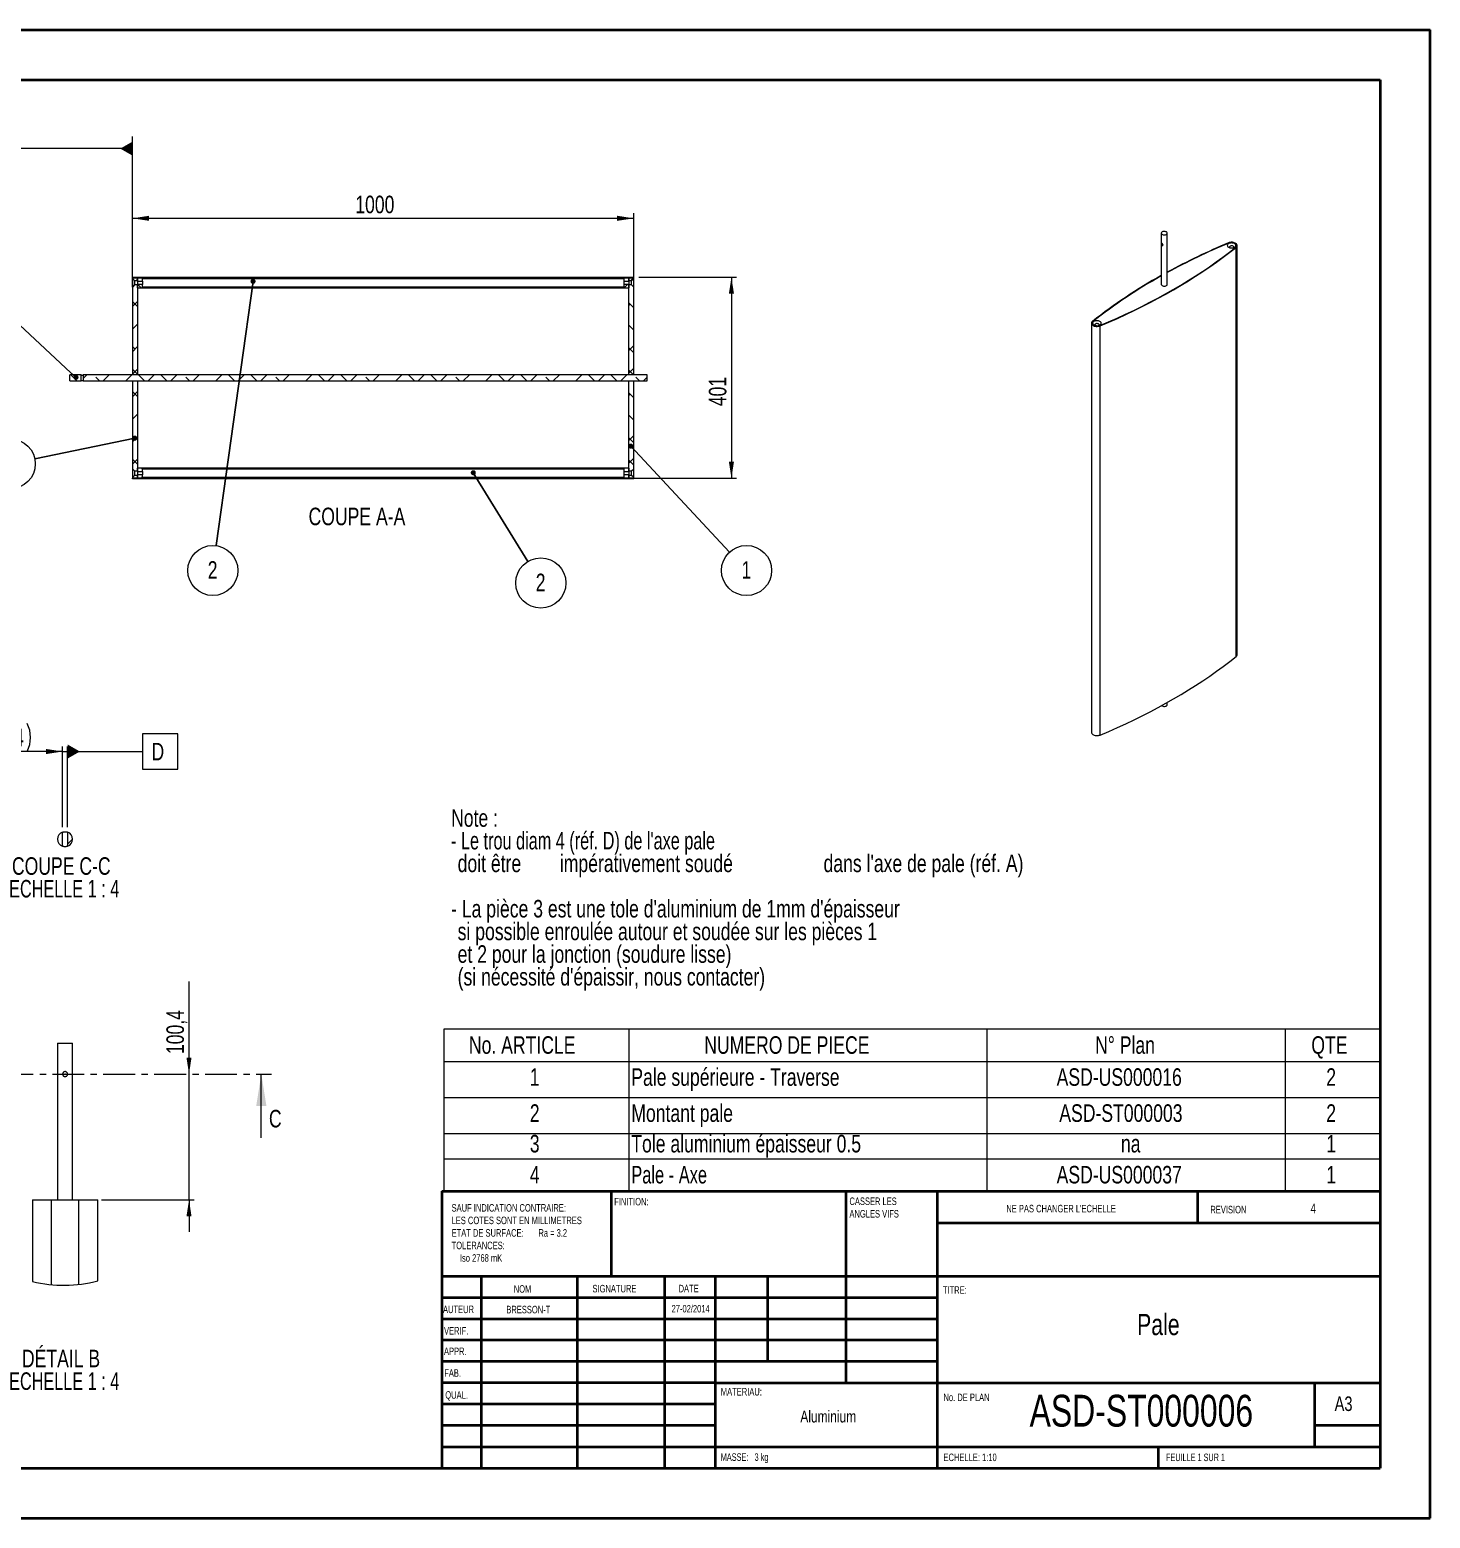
# Model space of a CAD drawing. Header units: millimetres. Extents: x 0 to 420, y 0 to 297.
# Drawn here: x 140.6 to 420.1, y 0.2 to 297.2 of the extents above; entities that cross this region are included whole.
import ezdxf

# ---------------------------------------------------------------- set-up
doc = ezdxf.new("R2010")
doc.units = ezdxf.units.MM
doc.header["$PDSIZE"] = -1
doc.linetypes.add('CENTER', pattern=[10.16, 6.35, -1.27, 1.27, -1.27])
doc.linetypes.add('DOT2', pattern=[0.635, 0, -0.635])
doc.styles.add('SLDTEXTSTYLE0', font='TXT', dxfattribs={"width": 0.75})
doc.styles.add('SLDTEXTSTYLE1', font='TXT', dxfattribs={"width": 0.692308})
doc.styles.add('SLDTEXTSTYLE2', font='TXT', dxfattribs={"width": 0.673077})
doc.styles.add('SLDTEXTSTYLE3', font='TXT', dxfattribs={"width": 0.7})
doc.styles.add('SLDTEXTSTYLE4', font='TXT', dxfattribs={"width": 0.6875})
doc.dimstyles.new('SLDDIMSTYLE1', dxfattribs={"dimtxt": 0, "dimasz": 1.016, "dimexe": 0, "dimexo": 0.0625, "dimgap": 0, "dimtad": 0, "dimtih": 1, "dimtoh": 1, "dimdec": 0, "dimrnd": 1e-09, "dimzin": 0, "dimdsep": 46, "dimtxsty": 'Standard', "dimblk1": 'DOT', "dimblk2": 'DOT', "dimsah": 1, "dimcen": 0.09, "dimadec": 0, "dimazin": 0, "dimtfac": 1.016, "dimtdec": 0, "dimtofl": 0, "dimtmove": 0, "dimatfit": 3, "dimldrblk": 'DOT', "dimfxl": 1, "dimfrac": 2, "dimtolj": 1, "dimtzin": 0, "dimarcsym": 0})
doc.dimstyles.new('SLDDIMSTYLE2', dxfattribs={"dimtxt": 3.5, "dimasz": 3.302, "dimexe": 0, "dimexo": 0.0625, "dimgap": 0.875, "dimtad": 1, "dimlfac": 10, "dimrnd": 1e-09, "dimzin": 12, "dimdsep": 46, "dimtxsty": 'SLDTEXTSTYLE0', "dimsah": 1, "dimcen": 0.09, "dimadec": 0, "dimazin": 3, "dimtfac": 1, "dimtofl": 0, "dimtmove": 0, "dimatfit": 3, "dimfxl": 1, "dimfrac": 2, "dimtolj": 1, "dimtzin": 12, "dimarcsym": 0})
doc.dimstyles.new('SLDDIMSTYLE3', dxfattribs={"dimtxt": 3.5, "dimasz": 3.302, "dimexe": 0, "dimexo": 0.0625, "dimgap": 0.875, "dimtad": 1, "dimlfac": 4, "dimrnd": 1e-09, "dimzin": 12, "dimdsep": 46, "dimtxsty": 'SLDTEXTSTYLE0', "dimsah": 1, "dimcen": 0.09, "dimadec": 0, "dimazin": 3, "dimtfac": 1, "dimtmove": 0, "dimatfit": 0, "dimfxl": 1, "dimfrac": 2, "dimtolj": 1, "dimtzin": 12, "dimarcsym": 0})
doc.dimstyles.new('SLDDIMSTYLE4', dxfattribs={"dimtxt": 3.5, "dimasz": 3.302, "dimexe": 0, "dimexo": 0.0625, "dimgap": 0.875, "dimtad": 0, "dimtih": 1, "dimtoh": 1, "dimlfac": 4, "dimrnd": 1e-09, "dimzin": 12, "dimdsep": 46, "dimtxsty": 'SLDTEXTSTYLE0', "dimsah": 1, "dimcen": 0.09, "dimadec": 0, "dimazin": 3, "dimtfac": 1, "dimtmove": 0, "dimatfit": 0, "dimfxl": 1, "dimfrac": 2, "dimtolj": 1, "dimtzin": 12, "dimarcsym": 0})

# ---------------------------------------------------------------- blocks, each defined once
blk = doc.blocks.new('SW_NOTE_0')
at = {"color": 0, "linetype": 'Continuous', "lineweight": 0, "char_height": 3.5, "attachment_point": 1}
for s, insert, style in [('Note :', (0, 4.51), 'SLDTEXTSTYLE0'), ("- Le trou diam 4 (réf. D) de l'axe pale", (0, -0.01), 'SLDTEXTSTYLE1'), ('doit être', (1.31, -4.54), 'SLDTEXTSTYLE0'), ('impérativement soudé', (21.7, -4.54), 'SLDTEXTSTYLE0'), ("dans l'axe de pale (réf. A)", (74.32, -4.54), 'SLDTEXTSTYLE0'), ("- La pièce 3 est une tole d'aluminium de 1mm d'épaisseur", (0, -13.59), 'SLDTEXTSTYLE0'), ('si possible enroulée autour et soudée sur les pièces 1', (1.31, -18.12), 'SLDTEXTSTYLE0'), ('et 2 pour la jonction (soudure lisse)', (1.31, -22.64), 'SLDTEXTSTYLE0'), ("(si nécessité d'épaissir, nous contacter)", (1.31, -27.17), 'SLDTEXTSTYLE0')]:
    blk.add_mtext(s, dxfattribs=dict(at, insert=insert, style=style))
blk = doc.blocks.new('SW_NOTE_2')
at = {"color": 0, "linetype": 'Continuous', "lineweight": 0, "char_height": 1.5, "attachment_point": 1, "style": 'SLDTEXTSTYLE0'}
for s, insert in [('CASSER LES', (0, 1.93)), ('ANGLES VIFS', (0, -0.57))]:
    blk.add_mtext(s, dxfattribs=dict(at, insert=insert))
blk = doc.blocks.new('SW_NOTE_3')
at = {"color": 0, "linetype": 'Continuous', "lineweight": 0, "char_height": 1.5, "attachment_point": 1}
for s, insert, style in [('SAUF INDICATION CONTRAIRE:', (0, 1.93), 'SLDTEXTSTYLE0'), ('LES COTES SONT EN MILLIMETRES', (0, -0.57), 'SLDTEXTSTYLE0'), ('TOLERANCES:', (0, -5.57), 'SLDTEXTSTYLE0'), ('ETAT DE SURFACE:', (0, -3.07), 'SLDTEXTSTYLE0'), ('Ra = 3.2', (17.33, -3.07), 'SLDTEXTSTYLE4'), ('Iso 2768 mK', (1.66, -8.07), 'SLDTEXTSTYLE0')]:
    blk.add_mtext(s, dxfattribs=dict(at, insert=insert, style=style))
blk = doc.blocks.new('SW_TABLEANNOTATION_0')
at = {"color": 0, "linetype": 'Continuous', "lineweight": 0}
for p, q in [((0, 0), (0, -32.36)), ((186.9, 0), (0, 0)), ((36.92, 0), (36.92, -6.49)), ((108.39, 0), (108.39, -6.49)), ((167.87, 0), (167.87, -6.49)), ((186.9, -32.36), (186.9, 0)), ((0, -6.49), (186.9, -6.49)), ((36.92, -6.49), (36.92, -32.36)), ((108.39, -6.49), (108.39, -32.36)), ((167.87, -6.49), (167.87, -32.36)), ((0, -13.68), (186.9, -13.68)), ((0, -20.86), (186.9, -20.86)), ((0, -25.87), (186.9, -25.87)), ((0, -32.36), (186.9, -32.36))]:
    blk.add_line(p, q, dxfattribs=at)
at = {"color": 0, "linetype": 'Continuous', "lineweight": 0, "char_height": 3.5, "attachment_point": 1}
for s, insert, style in [('No. ARTICLE', (5.02, -1.44), 'SLDTEXTSTYLE0'), ('NUMERO DE PIECE', (51.98, -1.44), 'SLDTEXTSTYLE0'), ('N° Plan', (129.97, -1.44), 'SLDTEXTSTYLE0'), ('QTE', (173.11, -1.44), 'SLDTEXTSTYLE0'), ('1', (17.17, -7.83), 'SLDTEXTSTYLE0'), ('Pale supérieure - Traverse', (37.42, -7.83), 'SLDTEXTSTYLE0'), ('ASD-US000016', (122.29, -7.83), 'SLDTEXTSTYLE0'), ('2', (176.09, -7.83), 'SLDTEXTSTYLE0'), ('Montant pale', (37.42, -15.02), 'SLDTEXTSTYLE0'), ('2', (17.17, -15.02), 'SLDTEXTSTYLE0'), ('ASD-ST000003', (122.82, -15.02), 'SLDTEXTSTYLE0'), ('2', (176.09, -15.02), 'SLDTEXTSTYLE0'), ('3', (17.17, -21.12), 'SLDTEXTSTYLE0'), ('Tole aluminium épaisseur 0.5', (37.42, -21.12), 'SLDTEXTSTYLE0'), ('na', (135.12, -21.12), 'SLDTEXTSTYLE0'), ('1', (176.09, -21.12), 'SLDTEXTSTYLE0'), ('4', (17.17, -27.31), 'SLDTEXTSTYLE0'), ('Pale - Axe', (37.42, -27.31), 'SLDTEXTSTYLE3'), ('ASD-US000037', (122.29, -27.31), 'SLDTEXTSTYLE0'), ('1', (176.09, -27.31), 'SLDTEXTSTYLE0')]:
    blk.add_mtext(s, dxfattribs=dict(at, insert=insert, style=style))
blk = doc.blocks.new('*D12')
at = {"color": 7, "linetype": 'Continuous', "lineweight": 0}
for p, q in [((161.14, 246.88), (161.14, 260.59)), ((161.14, 259.59), (261.14, 259.59)), ((261.14, 246.88), (261.14, 260.59))]:
    blk.add_line(p, q, dxfattribs=at)
for points in [[(161.14, 259.59), (164.44, 259.09), (164.44, 260.1)], [(261.14, 259.59), (257.84, 260.1), (257.84, 259.09)]]:
    blk.add_solid(points, dxfattribs=at)
at = {"color": 7, "linetype": 'Continuous', "lineweight": 0, "insert": (205.58, 264.11, 0.8), "char_height": 3.5, "attachment_point": 1, "style": 'SLDTEXTSTYLE0'}
blk.add_mtext('1000', dxfattribs=at)
blk = doc.blocks.new('*D13')
at = {"color": 7, "linetype": 'Continuous', "lineweight": 0}
for p, q in [((262.14, 247.84), (281.64, 247.84)), ((280.64, 247.84), (280.64, 207.74)), ((261.14, 207.74), (281.64, 207.74))]:
    blk.add_line(p, q, dxfattribs=at)
for points in [[(280.64, 247.84), (280.13, 244.54), (281.15, 244.54)], [(280.64, 207.74), (281.15, 211.05), (280.13, 211.05)]]:
    blk.add_solid(points, dxfattribs=at)
at = {"color": 7, "linetype": 'Continuous', "lineweight": 0, "insert": (276.13, 222.1, 0.8), "char_height": 3.5, "attachment_point": 1, "rotation": 90, "style": 'SLDTEXTSTYLE0'}
blk.add_mtext('401', dxfattribs=at)
blk = doc.blocks.new('SW_NOTE_5')
at = {"color": 0, "linetype": 'Continuous', "lineweight": 0}
blk.add_circle((-4.91, -1.01), 5.01, dxfattribs=at)
at = {"color": 0, "linetype": 'Continuous', "lineweight": 0, "insert": (-4.94, 0.85), "char_height": 3.5, "attachment_point": 2, "style": 'SLDTEXTSTYLE0'}
blk.add_mtext('1', dxfattribs=at)
blk = doc.blocks.new('_DOT')
at = {"color": 0, "linetype": 'ByBlock', "lineweight": -2}
blk.add_line((-0.5, 0), (-1, 0), dxfattribs=at)
at = {"color": 0, "linetype": 'ByBlock', "const_width": 0.5}
blk.add_lwpolyline([(-0.25, 0, 1), (0.25, 0, 1)], format="xyb", close=True, dxfattribs=at)
blk = doc.blocks.new('SW_NOTE_6')
at = {"color": 0, "linetype": 'Continuous', "lineweight": 0}
blk.add_circle((3.41, -3.67), 5.01, dxfattribs=at)
at = {"color": 0, "linetype": 'Continuous', "lineweight": 0, "insert": (3.38, -1.81), "char_height": 3.5, "attachment_point": 2, "style": 'SLDTEXTSTYLE0'}
blk.add_mtext('1', dxfattribs=at)
blk = doc.blocks.new('SW_NOTE_8')
at = {"color": 0, "linetype": 'Continuous', "lineweight": 0}
blk.add_circle((2.62, -4.27), 5.01, dxfattribs=at)
at = {"color": 0, "linetype": 'Continuous', "lineweight": 0, "insert": (2.58, -2.41), "char_height": 3.5, "attachment_point": 2, "style": 'SLDTEXTSTYLE0'}
blk.add_mtext('2', dxfattribs=at)
blk = doc.blocks.new('SW_NOTE_9')
at = {"color": 0, "linetype": 'Continuous', "lineweight": 0}
blk.add_circle((-0.69, -4.96), 5.01, dxfattribs=at)
at = {"color": 0, "linetype": 'Continuous', "lineweight": 0, "insert": (-0.73, -3.1), "char_height": 3.5, "attachment_point": 2, "style": 'SLDTEXTSTYLE0'}
blk.add_mtext('2', dxfattribs=at)
blk = doc.blocks.new('SW_DATUMTAG_2')
at = {"color": 0, "linetype": 'Continuous', "lineweight": 0}
for p, q in [((-1.6, -0.72), (-1.6, 6.28)), ((-1.6, 6.28), (5.4, 6.28)), ((5.4, 6.28), (5.4, -0.72)), ((45.69, -24.84), (45.69, 5.18)), ((45.69, 2.78), (5.4, 2.78)), ((5.4, -0.72), (-1.6, -0.72))]:
    blk.add_line(p, q, dxfattribs=at)
blk.add_solid([(45.69, 1.38), (45.69, 4.18), (43.24, 2.78)], dxfattribs=at)
at = {"color": 0, "linetype": 'Continuous', "lineweight": 0, "insert": (0, 4.51, 0.79), "char_height": 3.5, "attachment_point": 1, "style": 'SLDTEXTSTYLE0'}
blk.add_mtext('C', dxfattribs=at)
blk = doc.blocks.new('*D20')
at = {"color": 7, "linetype": 'Continuous', "lineweight": 0}
for p, q in [((172.41, 88.84), (172.41, 107.31)), ((172.41, 63.74), (172.41, 88.84)), ((154.94, 63.74), (173.41, 63.74)), ((172.41, 63.74), (172.41, 57.39))]:
    blk.add_line(p, q, dxfattribs=at)
for points in [[(172.41, 88.84), (172.91, 92.14), (171.9, 92.14)], [(172.41, 63.74), (171.9, 60.44), (172.91, 60.44)]]:
    blk.add_solid(points, dxfattribs=at)
at = {"color": 7, "linetype": 'Continuous', "lineweight": 0, "insert": (167.89, 92.83, 0.03), "char_height": 3.5, "attachment_point": 1, "rotation": 90, "style": 'SLDTEXTSTYLE0'}
blk.add_mtext('100,4', dxfattribs=at)
blk = doc.blocks.new('SW_NOTE_10')
at = {"color": 0, "linetype": 'Continuous', "lineweight": 0, "char_height": 3.5, "attachment_point": 2}
for s, insert, style in [('DÉTAIL B', (9.13, 4.51), 'SLDTEXTSTYLE0'), ('ECHELLE 1 : 4', (9.76, -0.01), 'SLDTEXTSTYLE1')]:
    blk.add_mtext(s, dxfattribs=dict(at, insert=insert, style=style))
blk = doc.blocks.new('*D22')
at = {"color": 7, "linetype": 'Continuous', "lineweight": 0}
for p, q in [((147.19, 153.2), (131.59, 153.2)), ((147.19, 138.11), (147.19, 154.2)), ((147.19, 153.2), (148.19, 153.2)), ((148.19, 138.11), (148.19, 154.2))]:
    blk.add_line(p, q, dxfattribs=at)
for centre, start, end in [((137.86, 156), 153.4349, 206.5651), ((134.51, 156), 333.4349, 26.5651)]:
    blk.add_arc(centre, 6.27, start, end, dxfattribs=at)
blk.add_solid([(147.19, 153.2), (143.89, 153.71), (143.89, 152.69)], dxfattribs=at)
at = {"color": 7, "linetype": 'Continuous', "lineweight": 0, "char_height": 3.5, "attachment_point": 1, "style": 'SLDTEXTSTYLE0'}
for s, insert in [('%%c', (132.25, 157.71, 24.13)), ('4', (137.53, 157.76, 24.13))]:
    blk.add_mtext(s, dxfattribs=dict(at, insert=insert))
blk = doc.blocks.new('SW_NOTE_11')
at = {"color": 0, "linetype": 'Continuous', "lineweight": 0, "char_height": 3.5, "attachment_point": 2}
for s, insert, style in [('COUPE C-C', (13.18, 4.51), 'SLDTEXTSTYLE0'), ('ECHELLE 1 : 4', (13.76, -0.01), 'SLDTEXTSTYLE1')]:
    blk.add_mtext(s, dxfattribs=dict(at, insert=insert, style=style))
blk = doc.blocks.new('SW_DATUMTAG_3')
at = {"color": 0, "linetype": 'Continuous', "lineweight": 0}
for p, q in [((5.24, 6.28), (-1.76, 6.28)), ((-1.76, 6.28), (-1.76, -0.72)), ((5.24, -0.72), (5.24, 6.28)), ((-16.73, 2.78), (-1.76, 2.78)), ((-1.76, -0.72), (5.24, -0.72))]:
    blk.add_line(p, q, dxfattribs=at)
blk.add_solid([(-16.73, 4.18), (-16.73, 1.38), (-14.28, 2.78)], dxfattribs=at)
at = {"color": 0, "linetype": 'Continuous', "lineweight": 0, "insert": (0, 4.51, 24.13), "char_height": 3.5, "attachment_point": 1, "style": 'SLDTEXTSTYLE0'}
blk.add_mtext('D', dxfattribs=at)

msp = doc.modelspace()

# ---------------------------------------------------------------- hatches: boundary and pattern name
at = {"linetype": 'Continuous', "lineweight": 0}
h = msp.add_hatch(dxfattribs=at)
h.set_pattern_fill('ANSI38', angle=90, style=0)
h.paths.add_polyline_path([(261.1419, 247.8435), (161.1419, 247.8435), (161.1419, 247.7435), (261.1419, 247.7435)], flags=0)
h = msp.add_hatch(dxfattribs=at)
h.set_pattern_fill('ANSI38', style=0)
h.paths.add_polyline_path([(162.1419, 247.1935), (162.1419, 247.7435), (161.1419, 247.7435), (161.1419, 247.6085), (161.5569, 247.1935)], flags=0)
h = msp.add_hatch(dxfattribs=at)
h.set_pattern_fill('ANSI38', angle=90, style=0)
h.paths.add_polyline_path([(163.1419, 247.0835), (163.1419, 247.7435), (162.1419, 247.7435), (162.1419, 247.0835)], flags=0)
h = msp.add_hatch(dxfattribs=at)
h.set_pattern_fill('ANSI38', style=0)
h.paths.add_polyline_path([(259.1419, 247.5435), (259.1419, 247.7435), (163.1419, 247.7435), (163.1419, 247.5435)], flags=0)
h = msp.add_hatch(dxfattribs=at)
h.set_pattern_fill('ANSI38', style=0)
h.paths.add_polyline_path([(260.1419, 247.0835), (260.1419, 247.7435), (259.1419, 247.7435), (259.1419, 247.0835)], flags=0)
h = msp.add_hatch(dxfattribs=at)
h.set_pattern_fill('ANSI38', angle=90, style=0)
h.paths.add_polyline_path([(261.1419, 247.6085), (261.1419, 247.7435), (260.1419, 247.7435), (260.1419, 247.1935), (260.7269, 247.1935)], flags=0)
h = msp.add_hatch(dxfattribs=at)
h.set_pattern_fill('ANSI38', style=0)
h.paths.add_polyline_path([(161.1419, 228.3435), (162.1419, 228.3435), (162.1419, 246.2935), (161.5569, 246.2935), (161.1419, 245.8785)], flags=0)
h = msp.add_hatch(dxfattribs=at)
h.set_pattern_fill('ANSI38', angle=90, style=0)
h.paths.add_polyline_path([(162.1419, 246.4035), (162.1419, 245.7435), (163.1419, 245.7435), (163.1419, 246.4035)], flags=0)
h = msp.add_hatch(dxfattribs=at)
h.set_pattern_fill('ANSI38', style=0)
h.paths.add_polyline_path([(259.1419, 245.7435), (259.1419, 245.9435), (163.1419, 245.9435), (163.1419, 245.7435)], flags=0)
h = msp.add_hatch(dxfattribs=at)
h.set_pattern_fill('ANSI38', style=0)
h.paths.add_polyline_path([(259.1419, 246.4035), (259.1419, 245.7435), (260.1419, 245.7435), (260.1419, 246.4035)], flags=0)
h = msp.add_hatch(dxfattribs=at)
h.set_pattern_fill('ANSI38', angle=90, style=0)
h.paths.add_polyline_path([(260.1419, 228.3435), (261.1419, 228.3435), (261.1419, 245.8785), (260.7269, 246.2935), (260.1419, 246.2935)], flags=0)
h = msp.add_hatch(dxfattribs=at)
h.set_pattern_fill('ANSI38', style=0)
h.paths.add_polyline_path([(148.6419, 228.3435), (148.6419, 227.1435), (150.9019, 227.1435), (150.9019, 228.3435)], flags=0)
h = msp.add_hatch(dxfattribs=at)
h.set_pattern_fill('ANSI38', style=0)
h.paths.add_polyline_path([(151.3019, 227.1435), (263.8419, 227.1435), (263.8419, 228.3435), (151.3019, 228.3435)], flags=0)
h = msp.add_hatch(dxfattribs=at)
h.set_pattern_fill('ANSI38', style=0)
h.paths.add_polyline_path([(162.1419, 227.1435), (161.1419, 227.1435), (161.1419, 209.6085), (161.5569, 209.1935), (162.1419, 209.1935)], flags=0)
h = msp.add_hatch(dxfattribs=at)
h.set_pattern_fill('ANSI38', angle=90, style=0)
h.paths.add_polyline_path([(261.1419, 227.1435), (260.1419, 227.1435), (260.1419, 209.1935), (260.7269, 209.1935), (261.1419, 209.6085)], flags=0)
h = msp.add_hatch(dxfattribs=at)
h.set_pattern_fill('ANSI38', style=0)
h.paths.add_polyline_path([(161.1419, 207.8785), (161.1419, 207.7435), (162.1419, 207.7435), (162.1419, 208.2935), (161.5569, 208.2935)], flags=0)
h = msp.add_hatch(dxfattribs=at)
h.set_pattern_fill('ANSI38', angle=90, style=0)
h.paths.add_polyline_path([(163.1419, 209.0835), (163.1419, 209.7435), (162.1419, 209.7435), (162.1419, 209.0835)], flags=0)
h = msp.add_hatch(dxfattribs=at)
h.set_pattern_fill('ANSI38', angle=90, style=0)
h.paths.add_polyline_path([(162.1419, 208.4035), (162.1419, 207.7435), (163.1419, 207.7435), (163.1419, 208.4035)], flags=0)
h = msp.add_hatch(dxfattribs=at)
h.set_pattern_fill('ANSI38', style=0)
h.paths.add_polyline_path([(259.1419, 209.5435), (259.1419, 209.7435), (163.1419, 209.7435), (163.1419, 209.5435)], flags=0)
h = msp.add_hatch(dxfattribs=at)
h.set_pattern_fill('ANSI38', style=0)
h.paths.add_polyline_path([(259.1419, 207.7435), (259.1419, 207.9435), (163.1419, 207.9435), (163.1419, 207.7435)], flags=0)
h = msp.add_hatch(dxfattribs=at)
h.set_pattern_fill('ANSI38', style=0)
h.paths.add_polyline_path([(260.1419, 209.0835), (260.1419, 209.7435), (259.1419, 209.7435), (259.1419, 209.0835)], flags=0)
h = msp.add_hatch(dxfattribs=at)
h.set_pattern_fill('ANSI38', style=0)
h.paths.add_polyline_path([(259.1419, 208.4035), (259.1419, 207.7435), (260.1419, 207.7435), (260.1419, 208.4035)], flags=0)
h = msp.add_hatch(dxfattribs=at)
h.set_pattern_fill('ANSI38', angle=90, style=0)
h.paths.add_polyline_path([(260.1419, 208.2935), (260.1419, 207.7435), (261.1419, 207.7435), (261.1419, 207.8785), (260.7269, 208.2935)], flags=0)
h = msp.add_hatch(dxfattribs=at)
h.set_pattern_fill('ANSI38', angle=90, style=0)
h.paths.add_polyline_path([(161.1419, 207.6435), (261.1419, 207.6435), (261.1419, 207.7435), (161.1419, 207.7435)], flags=0)
h = msp.add_hatch(dxfattribs=at)
h.set_pattern_fill('ANSI38', style=0)
edge = h.paths.add_edge_path(flags=0)
edge.add_line((147.1872, 134.2852), (147.1872, 137.1136))
edge.add_arc((147.6872, 135.6994), 1.5, 109.471221, 250.528779)
h = msp.add_hatch(dxfattribs=at)
h.set_pattern_fill('ANSI38', style=0)
edge = h.paths.add_edge_path(flags=0)
edge.add_line((148.1872, 137.1136), (148.1872, 134.2852))
edge.add_arc((147.6872, 135.6994), 1.5, 289.471221, 430.528779)

# ---------------------------------------------------------------- linework, layer by layer
at = {"color": 7, "linetype": 'Continuous', "lineweight": 40}
for p, q in [((0.0788, 297.2148), (420.0788, 297.2148)), ((420.0788, 0.2148), (420.0788, 297.2148)), ((25.0788, 287.2148), (410.0788, 287.2148)), ((410.0788, 287.2148), (410.0788, 10.2148)), ((222.8788, 65.4648), (410.0788, 65.4648)), ((222.8788, 65.4648), (222.8788, 10.2148)), ((256.6788, 48.4648), (256.6788, 65.4648)), ((303.4788, 65.4648), (303.4788, 27.2148)), ((321.6788, 65.4648), (321.6788, 10.2148)), ((373.6788, 59.0898), (373.6788, 65.4648)), ((410.0788, 59.0898), (321.6788, 59.0898)), ((410.0788, 48.4648), (222.8788, 48.4648)), ((230.6788, 48.4648), (230.6788, 10.2148)), ((249.8698, 48.4648), (249.8698, 10.2148)), ((267.2778, 48.4648), (267.2778, 10.2148)), ((277.4788, 10.2148), (277.4788, 48.4648)), ((287.8788, 31.4648), (287.8788, 48.4648)), ((321.6788, 44.2148), (222.8788, 44.2148)), ((321.6788, 39.9648), (222.8788, 39.9648)), ((321.6788, 35.7148), (222.8788, 35.7148)), ((321.6788, 31.4648), (222.8788, 31.4648)), ((277.4788, 27.2148), (222.8788, 27.2148)), ((277.4788, 27.2148), (410.0788, 27.2148)), ((397.0788, 14.4648), (397.0788, 27.2148)), ((277.4788, 22.9647), (222.8788, 22.9647)), ((277.4788, 18.7148), (222.8788, 18.7148)), ((410.0788, 18.7148), (397.0788, 18.7148)), ((222.8788, 14.4648), (410.0788, 14.4648)), ((365.8788, 10.2148), (365.8788, 14.4648)), ((25.0788, 10.2148), (410.0788, 10.2148)), ((0.0788, 0.2148), (420.0788, 0.2148))]:
    msp.add_line(p, q, dxfattribs=at)
at = {"color": 7, "linetype": 'Continuous', "lineweight": 15}
for p, q in [((366.4189, 256.6227), (366.4189, 246.4159)), ((367.6189, 246.4159), (367.6189, 256.6227)), ((381.3442, 172.1447), (381.3442, 253.7988)), ((381.554, 172.5177), (381.554, 254.1718)), ((161.1419, 247.8435), (261.1419, 247.8435)), ((161.1419, 247.7435), (161.1419, 247.8435)), ((161.1419, 247.7435), (261.1419, 247.7435)), ((162.1419, 247.7435), (161.1419, 247.7435)), ((161.1419, 247.7435), (161.1419, 247.6085)), ((161.1419, 247.6085), (161.5569, 247.1935)), ((161.1419, 247.6085), (161.1419, 245.8785)), ((161.5569, 247.1935), (162.1419, 247.1935)), ((161.5569, 247.1935), (161.5569, 246.2935)), ((163.1419, 247.7435), (162.1419, 247.7435)), ((162.1419, 247.0835), (162.1419, 247.7435)), ((162.1419, 247.7435), (162.1419, 247.1935)), ((162.1419, 247.0835), (163.1419, 247.0835)), ((162.1419, 247.0835), (162.1419, 246.4035)), ((259.1419, 247.7435), (163.1419, 247.7435)), ((163.1419, 247.7435), (163.1419, 247.5435)), ((163.1419, 247.0835), (163.1419, 247.7435)), ((259.1419, 247.5435), (163.1419, 247.5435)), ((163.1419, 247.0835), (163.1419, 246.4035)), ((259.1419, 247.7435), (259.1419, 247.5435)), ((260.1419, 247.7435), (259.1419, 247.7435)), ((259.1419, 247.7435), (259.1419, 247.0835)), ((259.1419, 247.0835), (260.1419, 247.0835)), ((259.1419, 247.0835), (259.1419, 246.4035)), ((260.1419, 247.1935), (260.1419, 247.7435)), ((261.1419, 247.7435), (260.1419, 247.7435)), ((260.1419, 247.7435), (260.1419, 247.0835)), ((260.1419, 247.1935), (260.7269, 247.1935)), ((260.1419, 247.0835), (260.1419, 246.4035)), ((260.7269, 247.1935), (261.1419, 247.6085)), ((260.7269, 246.2935), (260.7269, 247.1935)), ((261.1419, 247.7435), (261.1419, 247.8435)), ((261.1419, 247.6085), (261.1419, 247.7435)), ((261.1419, 245.8785), (261.1419, 247.6085)), ((161.5569, 246.2935), (161.1419, 245.8785)), ((161.1419, 245.8785), (161.1419, 228.3435)), ((162.1419, 246.2935), (161.5569, 246.2935)), ((163.1419, 246.4035), (162.1419, 246.4035)), ((162.1419, 245.7435), (162.1419, 246.4035)), ((162.1419, 246.2935), (162.1419, 228.3435)), ((162.1419, 245.7435), (163.1419, 245.7435)), ((163.1419, 245.7435), (163.1419, 246.4035)), ((163.1419, 245.9435), (259.1419, 245.9435)), ((163.1419, 245.9435), (163.1419, 245.7435)), ((163.1419, 245.7435), (259.1419, 245.7435)), ((260.1419, 246.4035), (259.1419, 246.4035)), ((259.1419, 246.4035), (259.1419, 245.7435)), ((259.1419, 245.9435), (259.1419, 245.7435)), ((259.1419, 245.7435), (260.1419, 245.7435)), ((260.1419, 246.4035), (260.1419, 245.7435)), ((260.1419, 228.3435), (260.1419, 246.2935)), ((260.7269, 246.2935), (260.1419, 246.2935)), ((261.1419, 245.8785), (260.7269, 246.2935)), ((261.1419, 228.3435), (261.1419, 245.8785)), ((352.4839, 238.6601), (352.4839, 157.006)), ((354.23, 156.4921), (354.23, 238.1462)), ((150.9019, 228.3435), (148.6419, 228.3435)), ((148.6419, 227.1435), (148.6419, 228.3435)), ((148.6419, 227.1435), (150.9019, 227.1435)), ((150.9019, 227.1435), (150.9019, 228.3435)), ((263.8419, 228.3435), (151.3019, 228.3435)), ((151.3019, 228.3435), (151.3019, 227.1435)), ((151.3019, 227.1435), (263.8419, 227.1435)), ((162.1419, 228.3435), (161.1419, 228.3435)), ((161.1419, 227.1435), (162.1419, 227.1435)), ((161.1419, 227.1435), (161.1419, 209.6085)), ((162.1419, 227.1435), (162.1419, 209.1935)), ((261.1419, 228.3435), (260.1419, 228.3435)), ((260.1419, 227.1435), (261.1419, 227.1435)), ((260.1419, 209.1935), (260.1419, 227.1435)), ((261.1419, 209.6085), (261.1419, 227.1435)), ((263.8419, 227.1435), (263.8419, 228.3435)), ((161.1419, 209.6085), (161.5569, 209.1935)), ((161.1419, 209.6085), (161.1419, 207.8785)), ((161.5569, 208.2935), (161.1419, 207.8785)), ((161.5569, 209.1935), (161.5569, 208.2935)), ((161.5569, 209.1935), (162.1419, 209.1935)), ((162.1419, 208.2935), (161.5569, 208.2935)), ((163.1419, 209.7435), (162.1419, 209.7435)), ((162.1419, 209.0835), (162.1419, 209.7435)), ((162.1419, 209.0835), (163.1419, 209.0835)), ((162.1419, 209.0835), (162.1419, 208.4035)), ((163.1419, 208.4035), (162.1419, 208.4035)), ((162.1419, 207.7435), (162.1419, 208.4035)), ((162.1419, 208.2935), (162.1419, 207.7435)), ((259.1419, 209.7435), (163.1419, 209.7435)), ((163.1419, 209.7435), (163.1419, 209.5435)), ((163.1419, 209.0835), (163.1419, 209.7435)), ((259.1419, 209.5435), (163.1419, 209.5435)), ((163.1419, 209.0835), (163.1419, 208.4035)), ((163.1419, 207.7435), (163.1419, 208.4035)), ((163.1419, 207.9435), (259.1419, 207.9435)), ((163.1419, 207.9435), (163.1419, 207.7435)), ((259.1419, 209.7435), (259.1419, 209.5435)), ((260.1419, 209.7435), (259.1419, 209.7435)), ((259.1419, 209.7435), (259.1419, 209.0835)), ((259.1419, 209.0835), (260.1419, 209.0835)), ((259.1419, 209.0835), (259.1419, 208.4035)), ((260.1419, 208.4035), (259.1419, 208.4035)), ((259.1419, 208.4035), (259.1419, 207.7435)), ((259.1419, 207.9435), (259.1419, 207.7435)), ((260.1419, 209.7435), (260.1419, 209.0835)), ((260.1419, 209.1935), (260.7269, 209.1935)), ((260.1419, 209.0835), (260.1419, 208.4035)), ((260.1419, 208.4035), (260.1419, 207.7435)), ((260.7269, 208.2935), (260.1419, 208.2935)), ((260.1419, 207.7435), (260.1419, 208.2935)), ((260.7269, 209.1935), (261.1419, 209.6085)), ((260.7269, 208.2935), (260.7269, 209.1935)), ((261.1419, 207.8785), (260.7269, 208.2935)), ((261.1419, 207.8785), (261.1419, 209.6085)), ((161.1419, 207.8785), (161.1419, 207.7435)), ((261.1419, 207.7435), (161.1419, 207.7435)), ((161.1419, 207.6435), (161.1419, 207.7435)), ((161.1419, 207.7435), (162.1419, 207.7435)), ((261.1419, 207.6435), (161.1419, 207.6435)), ((162.1419, 207.7435), (163.1419, 207.7435)), ((163.1419, 207.7435), (259.1419, 207.7435)), ((259.1419, 207.7435), (260.1419, 207.7435)), ((260.1419, 207.7435), (261.1419, 207.7435)), ((261.1419, 207.7435), (261.1419, 207.8785)), ((261.1419, 207.6435), (261.1419, 207.7435)), ((367.6189, 162.5572), (367.6189, 162.9957)), ((147.1872, 134.2852), (147.1872, 137.1136)), ((148.1872, 137.1136), (148.1872, 134.2852)), ((146.1872, 94.9902), (146.1872, 63.7402)), ((146.1872, 94.9902), (149.1872, 94.9902)), ((149.1872, 63.7402), (149.1872, 94.9902)), ((141.1872, 63.7402), (141.1872, 47.4651)), ((141.1872, 63.7402), (144.9712, 63.7402)), ((144.9712, 46.8231), (144.9712, 63.7402)), ((144.9712, 63.7402), (150.4031, 63.7402)), ((150.4031, 46.8602), (150.4031, 63.7402)), ((150.4031, 63.7402), (154.1872, 63.7402)), ((154.1872, 47.5562), (154.1872, 63.7402))]:
    msp.add_line(p, q, dxfattribs=at)
at = {"color": 7, "linetype": 'CENTER', "lineweight": 0}
msp.add_line((124.8295, 88.8402), (188.837, 88.8402), dxfattribs=at)
at = {"color": 7, "linetype": 'Continuous', "lineweight": 0}
msp.add_line((186.837, 76.1402), (186.837, 88.8402), dxfattribs=at)
at = {"color": 7, "linetype": 'Continuous', "lineweight": 15, "flags": 128}
for points in [[(367.4432, 256.8676), (367.3244, 256.9208), (367.1863, 256.9553), (367.0378, 256.9689), (366.8881, 256.9607), (366.7466, 256.9313), (366.6222, 256.8825), (366.5227, 256.8174), (366.4544, 256.74), (366.4216, 256.6553), (366.4263, 256.5685), (366.4683, 256.4851), (366.5449, 256.4104), (366.6512, 256.349), (366.7807, 256.3048), (366.9251, 256.2806), (367.0754, 256.2779), (367.2222, 256.2968), (367.3562, 256.3362), (367.469, 256.3936), (367.5536, 256.4655), (367.6045, 256.5472), (367.6187, 256.6336), (367.5951, 256.7193), (367.5354, 256.799), (367.4432, 256.8676)], [(354.1713, 238.1929), (355.89, 238.9263), (357.5862, 239.6771), (359.2594, 240.4448), (360.909, 241.2294), (362.5346, 242.0305), (364.1357, 242.8479), (365.7117, 243.6814), (367.2622, 244.5306), (368.7867, 245.3954), (370.2848, 246.2755), (371.7559, 247.1706), (373.1997, 248.0804), (374.6156, 249.0047), (376.0033, 249.9431), (377.3623, 250.8954), (378.6923, 251.8613), (379.9927, 252.8405), (381.2633, 253.8327)], [(354.1713, 238.1929), (355.89, 238.9263), (357.5862, 239.6771), (359.2594, 240.4448), (360.909, 241.2294), (362.5346, 242.0305), (364.1357, 242.8479), (365.7117, 243.6814), (367.2622, 244.5306), (368.7867, 245.3954), (370.2848, 246.2755), (371.7559, 247.1706), (373.1997, 248.0804), (374.6156, 249.0047), (376.0033, 249.9431), (377.3623, 250.8954), (378.6923, 251.8613), (379.9927, 252.8405), (381.2633, 253.8327)], [(354.23, 238.1462), (355.9502, 238.8802), (357.6478, 239.6316), (359.3223, 240.4), (360.9733, 241.1852), (362.6002, 241.9869), (364.2026, 242.805), (365.7799, 243.6391), (367.3317, 244.4891), (368.8574, 245.3546), (370.3567, 246.2354), (371.829, 247.1312), (373.274, 248.0418), (374.6911, 248.9668), (376.0799, 249.906), (377.4401, 250.8591), (378.7711, 251.8258), (380.0726, 252.8058), (381.3442, 253.7988)], [(381.0656, 253.8187), (381.1762, 253.897), (381.2573, 253.9866), (381.3054, 254.0837), (381.3187, 254.1845), (381.2966, 254.2847), (381.24, 254.3803), (381.1512, 254.4674), (381.0339, 254.5424), (380.8928, 254.6022), (380.7338, 254.6443), (380.5633, 254.6672), (380.3883, 254.6697), (380.216, 254.6519), (380.0535, 254.6144), (379.9073, 254.5588), (379.7836, 254.4874), (379.6873, 254.403), (379.6224, 254.3092), (379.5915, 254.2097), (379.5959, 254.1087), (379.6355, 254.0103), (379.7085, 253.9185), (379.8121, 253.8371), (379.942, 253.7693), (380.0928, 253.7181), (380.2584, 253.6854), (380.4321, 253.6726), (380.6066, 253.6803), (380.7748, 253.7081), (380.93, 253.7549), (381.0656, 253.8187)], [(381.3442, 253.7988), (381.4495, 253.9017), (381.5195, 254.0141), (381.5518, 254.1321), (381.5453, 254.2516), (381.5001, 254.3682), (381.4179, 254.4778), (381.3015, 254.5766), (381.1552, 254.6611), (380.984, 254.7283), (380.7941, 254.7757), (380.5921, 254.8018), (380.3852, 254.8056), (380.1808, 254.7869), (379.986, 254.7465), (379.8078, 254.6857)], [(381.2633, 253.8327), (381.359, 253.9262), (381.4226, 254.0285), (381.452, 254.1357), (381.4461, 254.2443), (381.405, 254.3503), (381.3302, 254.45), (381.2245, 254.5398), (381.0914, 254.6166), (380.9358, 254.6777), (380.7631, 254.7208), (380.5795, 254.7445), (380.3915, 254.748), (380.2056, 254.731), (380.0286, 254.6943), (379.8666, 254.639)], [(381.2633, 253.8327), (381.359, 253.9262), (381.4226, 254.0285), (381.452, 254.1357), (381.4461, 254.2443), (381.405, 254.3503), (381.3302, 254.45), (381.2245, 254.5398), (381.0914, 254.6166), (380.9358, 254.6777), (380.7631, 254.7208), (380.5795, 254.7445), (380.3915, 254.748), (380.2056, 254.731), (380.0286, 254.6943), (379.8666, 254.639)], [(380.8701, 253.734), (380.8937, 253.7777), (380.9028, 253.8515), (380.8756, 253.9237), (380.8142, 253.9886), (380.7237, 254.0409), (380.6112, 254.0764), (380.4861, 254.0921), (380.3583, 254.0868), (380.2383, 254.061), (380.1358, 254.0167), (380.059, 253.9575), (380.0143, 253.8882), (380.0051, 253.8144), (380.0323, 253.7422), (380.0379, 253.734)], [(366.4189, 246.4159), (366.4216, 246.3834), (366.4544, 246.2986), (366.5227, 246.2213), (366.6222, 246.1561), (366.7466, 246.1073), (366.8881, 246.0779), (367.0378, 246.0697), (367.1863, 246.0833), (367.3244, 246.1178), (367.4432, 246.171)], [(352.6937, 239.0331), (352.5884, 238.9302), (352.5184, 238.8178), (352.4861, 238.6998), (352.4926, 238.5803), (352.5378, 238.4637), (352.62, 238.3541), (352.7364, 238.2553), (352.8827, 238.1708), (353.0539, 238.1036), (353.2438, 238.0562), (353.4458, 238.0301), (353.6527, 238.0263), (353.8571, 238.0449), (354.0519, 238.0854), (354.23, 238.1462)], [(352.7746, 238.9992), (352.6789, 238.9056), (352.6152, 238.8034), (352.5859, 238.6962), (352.5918, 238.5876), (352.6329, 238.4816), (352.7077, 238.3819), (352.8134, 238.2921), (352.9465, 238.2153), (353.1021, 238.1542), (353.2747, 238.1111), (353.4584, 238.0874), (353.6464, 238.0839), (353.8323, 238.1009), (354.0093, 238.1376), (354.1713, 238.1929)], [(352.7746, 238.9992), (352.6789, 238.9056), (352.6152, 238.8034), (352.5859, 238.6962), (352.5918, 238.5876), (352.6329, 238.4816), (352.7077, 238.3819), (352.8134, 238.2921), (352.9465, 238.2153), (353.1021, 238.1542), (353.2747, 238.1111), (353.4584, 238.0874), (353.6464, 238.0839), (353.8323, 238.1009), (354.0093, 238.1376), (354.1713, 238.1929)], [(354.1956, 238.307), (354.3062, 238.3853), (354.3872, 238.4748), (354.4354, 238.572), (354.4486, 238.6727), (354.4265, 238.7729), (354.3699, 238.8686), (354.2811, 238.9556), (354.1638, 239.0306), (354.0227, 239.0904), (353.8637, 239.1326), (353.6932, 239.1554), (353.5182, 239.158), (353.346, 239.1402), (353.1834, 239.1027), (353.0373, 239.0471), (352.9135, 238.9756), (352.8172, 238.8913), (352.7523, 238.7974), (352.7214, 238.698), (352.7259, 238.597), (352.7654, 238.4986), (352.8385, 238.4068), (352.9421, 238.3253), (353.0719, 238.2576), (353.2228, 238.2063), (353.3884, 238.1736), (353.562, 238.1609), (353.7365, 238.1686), (353.9048, 238.1963), (354.0599, 238.2431), (354.1956, 238.307)], [(354, 238.2223), (354.0236, 238.266), (354.0328, 238.3397), (354.0055, 238.412), (353.9442, 238.4769), (353.8536, 238.5292), (353.7412, 238.5646), (353.616, 238.5803), (353.4883, 238.5751), (353.3683, 238.5492), (353.2657, 238.5049), (353.189, 238.4457), (353.1442, 238.3764), (353.1351, 238.3027), (353.1623, 238.2304), (353.1678, 238.2223)], [(354.23, 156.4921), (355.9502, 157.2261), (357.6478, 157.9775), (359.3223, 158.7459), (360.9733, 159.5311), (362.6002, 160.3328), (364.2026, 161.1509), (365.7799, 161.9851), (367.3317, 162.835), (368.8574, 163.7005), (370.3567, 164.5813), (371.829, 165.4772), (373.274, 166.3877), (374.6911, 167.3127), (376.0799, 168.2519), (377.4401, 169.205), (378.7711, 170.1717), (380.0726, 171.1517), (381.3442, 172.1447)], [(366.505, 162.3785), (366.5449, 162.3449), (366.6512, 162.2835), (366.7807, 162.2393), (366.9251, 162.2151), (367.0754, 162.2124), (367.2222, 162.2313), (367.3562, 162.2707), (367.469, 162.3281), (367.5536, 162.4), (367.6045, 162.4816), (367.6189, 162.5572)], [(352.4839, 157.006), (352.4926, 156.9263), (352.5378, 156.8097), (352.62, 156.7), (352.7364, 156.6012), (352.8827, 156.5167), (353.0539, 156.4496), (353.2438, 156.4021), (353.4458, 156.376), (353.6527, 156.3722), (353.8571, 156.3909), (354.0519, 156.4313), (354.23, 156.4921)]]:
    msp.add_lwpolyline(points, dxfattribs=at)
at = {"color": 7, "linetype": 'Continuous', "lineweight": 15}
for centre, radius, start, end in [((430.281, 133.6899), 131.1013, 112.643329, 118.552678), ((430.2792, 133.7847), 130.9473, 112.642752, 118.588469), ((416.5559, 158.0978), 103.0965, 119.09837, 128.275307), ((416.5593, 158.1649), 102.9692, 119.139981, 128.276261), ((367.3309, 246.4371), 0.2888, 292.886437, 355.793422), ((381.0768, 172.5406), 0.4777, 304.03648, 357.259253), ((147.6872, 135.6994), 1.5, 109.471221, 250.528779), ((147.6872, 135.6994), 1.5, 289.471221, 70.528779)]:
    msp.add_arc(centre, radius, start, end, dxfattribs=at)
at = {"color": 7, "linetype": 'Continuous', "lineweight": 0}
msp.add_arc((147.507, 73.2402), 26.5386, 256.223409, 284.579125, dxfattribs=at)
at = {"color": 7, "linetype": 'Continuous', "lineweight": 15}
for points, knots in [([(366.5947, 254.5324), (366.6106, 254.5221), (366.6425, 254.5014), (366.6909, 254.4552), (366.7319, 254.4016), (366.7581, 254.3429), (366.7631, 254.2864), (366.7474, 254.2385), (366.7146, 254.2035), (366.6691, 254.186), (366.6181, 254.1911), (366.5705, 254.219), (366.5314, 254.2648), (366.5022, 254.3237), (366.4837, 254.3898), (366.4761, 254.4532), (366.4788, 254.5042), (366.4911, 254.539), (366.5142, 254.5562), (366.5487, 254.5554), (366.5796, 254.54), (366.5947, 254.5324)], [0, 0, 0, 0, 0.051721269, 0.103380836, 0.156662819, 0.211448858, 0.264367038, 0.314886544, 0.36624222, 0.420273723, 0.474811836, 0.526979036, 0.577654953, 0.629681442, 0.68406217, 0.73829892, 0.789750292, 0.840251027, 0.892966718, 0.947713384, 1, 1, 1, 1]), ([(150.9019, 228.3435), (150.904, 228.3428), (150.9082, 228.3414), (150.9406, 228.3313), (150.9893, 228.3194), (151.0518, 228.3101), (151.1195, 228.3082), (151.1833, 228.314), (151.2387, 228.3248), (151.2804, 228.3364), (151.2998, 228.3428), (151.3014, 228.3433), (151.3019, 228.3435)], [0, 0, 0, 0, 0.10342414, 0.20672489, 0.3132699, 0.42282248, 0.52864002, 0.62966105, 0.73235413, 0.84039791, 0.94945474, 1, 1, 1, 1]), ([(151.3019, 227.1435), (151.3018, 227.1436), (151.301, 227.1438), (151.2882, 227.1481), (151.2527, 227.1586), (151.1999, 227.1704), (151.1352, 227.1782), (151.0678, 227.178), (151.0057, 227.1706), (150.9532, 227.1591), (150.9157, 227.1481), (150.9027, 227.1437), (150.902, 227.1435), (150.9019, 227.1435)], [0, 0, 0, 0, 0.028530295, 0.130074708, 0.232994791, 0.340759233, 0.449995213, 0.554281887, 0.655035566, 0.759020023, 0.867979451, 0.976158899, 1, 1, 1, 1]), ([(147.1872, 137.1136), (147.1879, 137.1139), (147.1895, 137.1145), (147.2028, 137.1191), (147.2268, 137.1272), (147.2645, 137.1389), (147.3139, 137.1526), (147.3746, 137.167), (147.4452, 137.1804), (147.5229, 137.1912), (147.6044, 137.1978), (147.6869, 137.2002), (147.769, 137.1979), (147.8484, 137.1914), (147.9231, 137.1813), (147.9921, 137.1686), (148.0532, 137.1544), (148.1057, 137.1401), (148.1467, 137.1275), (148.1719, 137.119), (148.185, 137.1144), (148.1864, 137.1139), (148.1872, 137.1136)], [0, 0, 0, 0, 0.03978246, 0.07956747, 0.13004194, 0.18052823, 0.23322396, 0.28592163, 0.34067861, 0.39542224, 0.44771583, 0.50000179, 0.55171856, 0.60344257, 0.65507999, 0.70672828, 0.75999513, 0.81326107, 0.86806374, 0.92285019, 0.9614262, 1, 1, 1, 1]), ([(148.1872, 134.2852), (148.1857, 134.2847), (148.183, 134.2837), (148.1618, 134.2764), (148.1302, 134.2662), (148.0865, 134.2533), (148.0314, 134.239), (147.9655, 134.2249), (147.8907, 134.2126), (147.8096, 134.2037), (147.7262, 134.1991), (147.643, 134.1994), (147.5628, 134.2039), (147.4867, 134.2123), (147.4154, 134.2237), (147.3507, 134.2372), (147.2935, 134.2517), (147.2466, 134.2653), (147.2124, 134.2764), (147.1912, 134.2837), (147.1885, 134.2847), (147.1872, 134.2852)], [0, 0, 0, 0, 0.05429348, 0.10466466, 0.15504776, 0.20703276, 0.25902342, 0.31352415, 0.36801436, 0.42214183, 0.47625752, 0.52782225, 0.57939105, 0.63013675, 0.68089334, 0.73353165, 0.78617313, 0.84088139, 0.89557573, 0.94779252, 1, 1, 1, 1]), ([(147.525, 89.3132), (147.5788, 89.326), (147.6858, 89.3516), (147.8503, 89.3217), (147.9965, 89.2446), (148.1123, 89.1212), (148.1814, 88.9647), (148.1943, 88.7966), (148.1535, 88.6373), (148.0646, 88.4985), (147.9319, 88.3931), (147.7702, 88.3375), (147.6025, 88.3384), (147.447, 88.3918), (147.315, 88.4926), (147.2207, 88.6345), (147.1794, 88.7998), (147.1941, 88.9656), (147.2596, 89.1151), (147.3703, 89.2423), (147.4727, 89.2892), (147.525, 89.3132)], [0, 0, 0, 0, 0.05258404, 0.10460098, 0.1561373, 0.20905, 0.26378301, 0.31705755, 0.3677633, 0.41887034, 0.47257133, 0.52721645, 0.5797551, 0.63053129, 0.68225116, 0.73635371, 0.79079489, 0.84258823, 0.89304887, 0.94540084, 1, 1, 1, 1])]:
    msp.add_open_spline(points, degree=3, knots=knots, dxfattribs=at)
at = {"color": 7, "linetype": 'DOT2', "lineweight": 0}
msp.add_point((147.6872, 88.8402), dxfattribs=at)
at = {"color": 7, "linetype": 'Continuous', "lineweight": 0}
msp.add_solid([(186.837, 88.8402), (185.821, 82.4902), (187.853, 82.4902)], dxfattribs=at)

# ---------------------------------------------------------------- block references
for name, p in [('SW_DATUMTAG_2', (115.4483, 270.7225)), ('SW_NOTE_5', (141.6413, 211.6154)), ('SW_NOTE_9', (177.8516, 194.2817)), ('SW_NOTE_6', (280.249, 192.987)), ('SW_NOTE_8', (239.985, 191.1026)), ('SW_DATUMTAG_3', (164.9192, 150.4213)), ('SW_NOTE_0', (224.701, 137.1797)), ('SW_NOTE_11', (133.7431, 127.5899)), ('SW_TABLEANNOTATION_0', (223.2419, 97.8243)), ('SW_NOTE_3', (224.8035, 60.9657)), ('SW_NOTE_2', (304.1881, 62.2843)), ('SW_NOTE_10', (137.7438, 29.328))]:
    msp.add_blockref(name, p, dxfattribs=at)

# ---------------------------------------------------------------- texts
for s, insert, char_height, attachment_point, style in [('COUPE A-A', (205.9174, 201.8577), 3.5, 2, 'SLDTEXTSTYLE0'), ('FINITION:', (257.2501, 64.1341), 1.5, 1, 'SLDTEXTSTYLE0'), ("NE PAS CHANGER L'ECHELLE", (335.4935, 62.7478), 1.5, 1, 'SLDTEXTSTYLE0'), ('REVISION', (376.2064, 62.5497), 1.5, 1, 'SLDTEXTSTYLE0'), ('4', (396.7386, 62.9901), 1.905, 2, 'SLDTEXTSTYLE0'), ('NOM', (237.2011, 46.7163), 1.5, 1, 'SLDTEXTSTYLE0'), ('SIGNATURE', (252.9124, 46.7765), 1.5, 1, 'SLDTEXTSTYLE0'), ('DATE', (270.0935, 46.791), 1.5, 1, 'SLDTEXTSTYLE0'), ('TITRE:', (322.835, 46.4931), 1.5, 1, 'SLDTEXTSTYLE0'), ('AUTEUR', (223.091, 42.6445), 1.5, 1, 'SLDTEXTSTYLE0'), ('BRESSON-T', (240.1135, 42.5981), 1.4986, 2, 'SLDTEXTSTYLE0'), ('27-02/2014', (272.5013, 42.7739), 1.4986, 2, 'SLDTEXTSTYLE0'), ('Pale', (365.8349, 40.9906), 4.23333, 2, 'SLDTEXTSTYLE0'), ('VERIF.', (223.2893, 38.3692), 1.5, 1, 'SLDTEXTSTYLE0'), ('APPR.', (223.2806, 34.2791), 1.5, 1, 'SLDTEXTSTYLE0'), ('FAB.', (223.334, 29.9485), 1.5, 1, 'SLDTEXTSTYLE0'), ('QUAL.', (223.5479, 25.5644), 1.5, 1, 'SLDTEXTSTYLE0'), ('MATERIAU:', (278.5247, 26.2008), 1.5, 1, 'SLDTEXTSTYLE0'), ('No. DE PLAN', (322.9528, 25.0834), 1.5, 1, 'SLDTEXTSTYLE0'), ('ASD-ST000006', (362.4364, 24.8465), 6.35, 2, 'SLDTEXTSTYLE0'), ('A3', (400.9998, 24.5152), 2.91042, 1, 'SLDTEXTSTYLE0'), ('Aluminium', (299.965, 21.7003), 2.38125, 2, 'SLDTEXTSTYLE0'), ('MASSE:   3 kg', (278.4967, 13.1641), 1.4986, 1, 'SLDTEXTSTYLE2'), ('ECHELLE: 1:10', (322.9528, 13.1149), 1.5, 1, 'SLDTEXTSTYLE0'), ('FEUILLE 1 SUR 1', (367.3571, 13.1149), 1.5, 1, 'SLDTEXTSTYLE3')]:
    msp.add_mtext(s, dxfattribs=dict(at, insert=insert, char_height=char_height, attachment_point=attachment_point, style=style))
at = {"color": 7, "linetype": 'Continuous', "insert": (188.3531, 81.6973), "char_height": 3.5, "attachment_point": 1, "style": 'SLDTEXTSTYLE0'}
msp.add_mtext('C', dxfattribs=at)

# ---------------------------------------------------------------- dimensions: what is measured, and where the dimension line sits
at = {"color": 7, "linetype": 'Continuous', "lineweight": 0}
dim = msp.add_linear_dim(base=(261.1419, 259.5941), p1=(161.1419, 245.8785), p2=(261.1419, 245.8785), dimstyle='SLDDIMSTYLE2', dxfattribs=at)
dim.commit()
dim.dimension.update_dxf_attribs({"geometry": '*D12', "text_midpoint": (212.177, 259.5941), "dimtype": 160})
for base, p1, p2, dimstyle, picture, middle in [((280.6419, 207.7435), (261.1419, 247.8435), (260.1419, 207.7435), 'SLDDIMSTYLE2', '*D13', (280.6419, 227.4007)), ((172.4066, 88.8402), (153.9372, 63.7402), (188.837, 88.8402), 'SLDDIMSTYLE3', '*D20', (172.4066, 100.0696))]:
    dim = msp.add_linear_dim(base=base, p1=p1, p2=p2, angle=90, dimstyle=dimstyle, dxfattribs=at)
    dim.commit()
    dim.dimension.update_dxf_attribs({"geometry": picture, "text_midpoint": middle, "dimtype": 160})
dim = msp.add_linear_dim(base=(148.1872, 156.3598), p1=(147.1872, 137.1136), p2=(148.1872, 137.1136), text='(%%c<>)', dimstyle='SLDDIMSTYLE4', dxfattribs=at)
dim.commit()
dim.dimension.update_dxf_attribs({"geometry": '*D22', "text_midpoint": (136.1872, 156.3598), "dimtype": 160})

# ---------------------------------------------------------------- leaders
for points in [[(185.1839, 247.0042), (177.8516, 194.2817)], [(149.8526, 227.8472), (137.59, 239.3015)], [(161.5964, 215.7255), (141.6413, 211.6154)], [(260.5651, 214.1348), (280.249, 192.987)], [(229.13, 208.8301), (239.985, 191.1026)]]:
    msp.add_leader(points, dimstyle='SLDDIMSTYLE1', dxfattribs=at)

doc.saveas('drawing.dxf')
